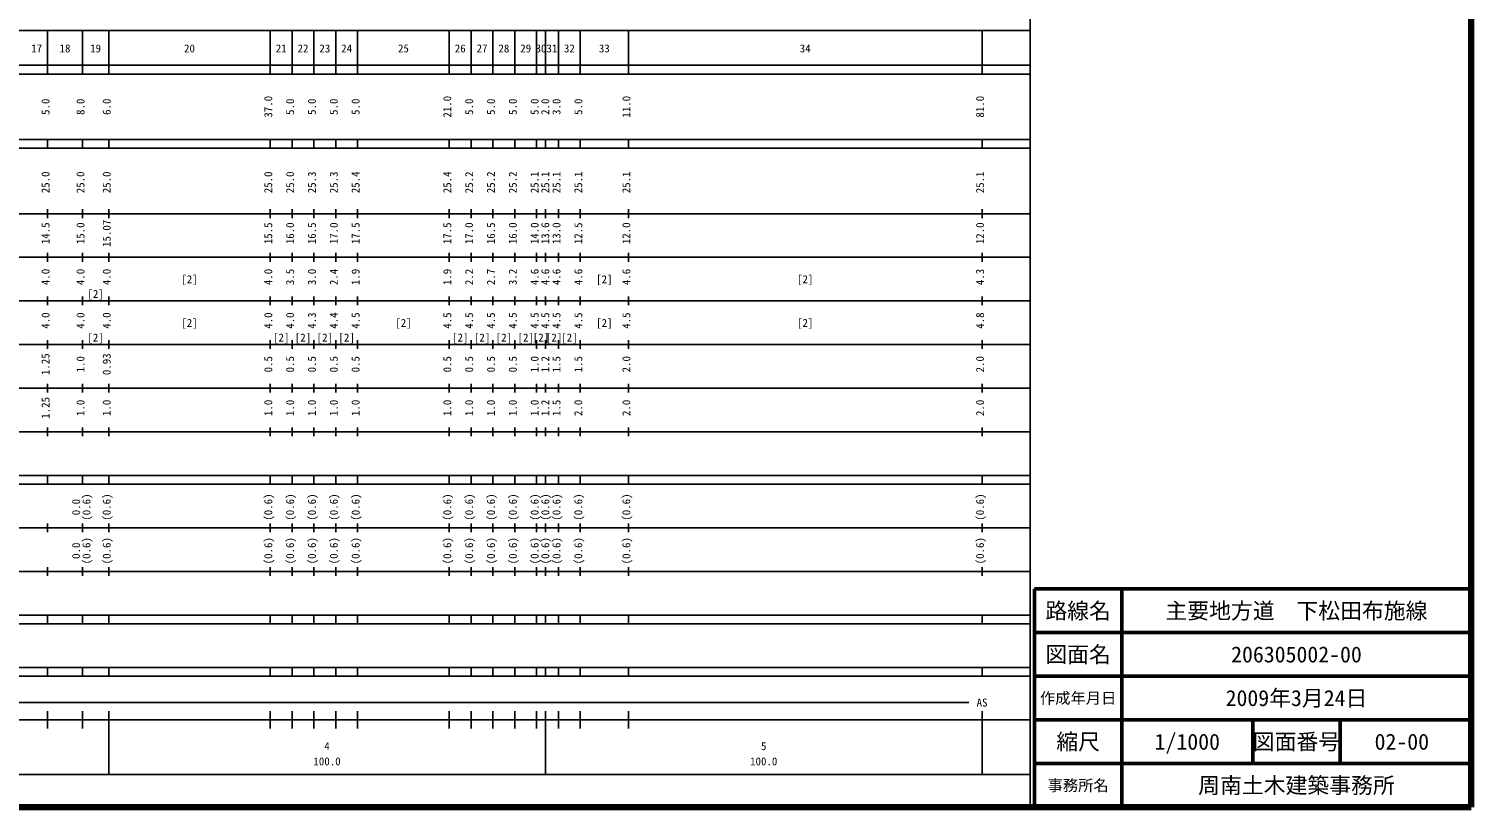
# Model space of a CAD drawing. Units: millimetres on the paper, enlarged 1000 times. Extents: x 40000 to 680000, y 20000 to 380000.
# Drawn here: x 349716 to 680000, y 20000 to 198357 of the extents above; entities that cross this region are included whole.
import ezdxf
from ezdxf.enums import TextEntityAlignment as Align

# ---------------------------------------------------------------- set-up
doc = ezdxf.new("R2010")
doc.units = ezdxf.units.MM
doc.header["$LTSCALE"] = 1000
for name, color, linetype, lineweight in [('M-TTL', 2, 'Continuous', 140), ('M-TTL-BAND', 7, 'Continuous', 25), ('M-TTL-FRAM', 2, 'Continuous', 50), ('M-TTL-LINE', 7, 'Continuous', 50)]:
    doc.layers.add(name, color=color, linetype=linetype, lineweight=lineweight)
doc.layers.add('M-TTL-TXT', color=7, linetype='Continuous')
doc.styles.add('ＭＳ ゴシック', font='')
doc.styles.get('ＭＳ ゴシック').set_extended_font_data('MS Gothic')

msp = doc.modelspace()

# ---------------------------------------------------------------- linework, layer by layer
at = {"layer": 'M-TTL'}
for p, q in [((680000, 20000), (680000, 380000)), ((40000, 20000), (680000, 20000))]:
    msp.add_line(p, q, dxfattribs=at)
at = {"layer": 'M-TTL-BAND'}
for p, q in [((579000, 20000), (579000, 370000)), ((68000, 198000), (579000, 198000)), ((354000, 188000), (354000, 198000)), ((362000, 188000), (362000, 198000)), ((368000, 188000), (368000, 198000)), ((405000, 188000), (405000, 198000)), ((410000, 188000), (410000, 198000)), ((415000, 188000), (415000, 198000)), ((420000, 188000), (420000, 198000)), ((425000, 188000), (425000, 198000)), ((446000, 188000), (446000, 198000)), ((451000, 188000), (451000, 198000)), ((456000, 188000), (456000, 198000)), ((461000, 188000), (461000, 198000)), ((466000, 188000), (466000, 198000)), ((468000, 188000), (468000, 198000)), ((471000, 188000), (471000, 198000)), ((476000, 188000), (476000, 198000)), ((487000, 188000), (487000, 198000)), ((568000, 188000), (568000, 198000)), ((40000, 190000), (579000, 190000)), ((40000, 188000), (579000, 188000)), ((40000, 173000), (579000, 173000)), ((354000, 171000), (354000, 173000)), ((362000, 171000), (362000, 173000)), ((368000, 171000), (368000, 173000)), ((405000, 171000), (405000, 173000)), ((410000, 171000), (410000, 173000)), ((415000, 171000), (415000, 173000)), ((420000, 171000), (420000, 173000)), ((425000, 171000), (425000, 173000)), ((446000, 171000), (446000, 173000)), ((451000, 171000), (451000, 173000)), ((456000, 171000), (456000, 173000)), ((461000, 171000), (461000, 173000)), ((466000, 171000), (466000, 173000)), ((468000, 171000), (468000, 173000)), ((471000, 171000), (471000, 173000)), ((476000, 171000), (476000, 173000)), ((487000, 171000), (487000, 173000)), ((568000, 171000), (568000, 173000)), ((40000, 171000), (579000, 171000)), ((40000, 156000), (579000, 156000)), ((354000, 155000), (354000, 157000)), ((362000, 155000), (362000, 157000)), ((368000, 155000), (368000, 157000)), ((405000, 155000), (405000, 157000)), ((410000, 155000), (410000, 157000)), ((415000, 155000), (415000, 157000)), ((420000, 155000), (420000, 157000)), ((425000, 155000), (425000, 157000)), ((446000, 155000), (446000, 157000)), ((451000, 155000), (451000, 157000)), ((456000, 155000), (456000, 157000)), ((461000, 155000), (461000, 157000)), ((466000, 155000), (466000, 157000)), ((468000, 155000), (468000, 157000)), ((471000, 155000), (471000, 157000)), ((476000, 155000), (476000, 157000)), ((487000, 155000), (487000, 157000)), ((568000, 155000), (568000, 157000)), ((46000, 146000), (579000, 146000)), ((354000, 145000), (354000, 147000)), ((362000, 145000), (362000, 147000)), ((368000, 145000), (368000, 147000)), ((405000, 145000), (405000, 147000)), ((410000, 145000), (410000, 147000)), ((415000, 145000), (415000, 147000)), ((420000, 145000), (420000, 147000)), ((425000, 145000), (425000, 147000)), ((446000, 145000), (446000, 147000)), ((451000, 145000), (451000, 147000)), ((456000, 145000), (456000, 147000)), ((461000, 145000), (461000, 147000)), ((466000, 145000), (466000, 147000)), ((468000, 145000), (468000, 147000)), ((471000, 145000), (471000, 147000)), ((476000, 145000), (476000, 147000)), ((487000, 145000), (487000, 147000)), ((568000, 145000), (568000, 147000)), ((52000, 136000), (579000, 136000)), ((354000, 135000), (354000, 137000)), ((362000, 135000), (362000, 137000)), ((368000, 135000), (368000, 137000)), ((405000, 135000), (405000, 137000)), ((410000, 135000), (410000, 137000)), ((415000, 135000), (415000, 137000)), ((420000, 135000), (420000, 137000)), ((425000, 135000), (425000, 137000)), ((446000, 135000), (446000, 137000)), ((451000, 135000), (451000, 137000)), ((456000, 135000), (456000, 137000)), ((461000, 135000), (461000, 137000)), ((466000, 135000), (466000, 137000)), ((468000, 135000), (468000, 137000)), ((471000, 135000), (471000, 137000)), ((476000, 135000), (476000, 137000)), ((487000, 135000), (487000, 137000)), ((568000, 135000), (568000, 137000)), ((46000, 126000), (579000, 126000)), ((354000, 125000), (354000, 127000)), ((362000, 125000), (362000, 127000)), ((368000, 125000), (368000, 127000)), ((405000, 125000), (405000, 127000)), ((410000, 125000), (410000, 127000)), ((415000, 125000), (415000, 127000)), ((420000, 125000), (420000, 127000)), ((425000, 125000), (425000, 127000)), ((446000, 125000), (446000, 127000)), ((451000, 125000), (451000, 127000)), ((456000, 125000), (456000, 127000)), ((461000, 125000), (461000, 127000)), ((466000, 125000), (466000, 127000)), ((468000, 125000), (468000, 127000)), ((471000, 125000), (471000, 127000)), ((476000, 125000), (476000, 127000)), ((487000, 125000), (487000, 127000)), ((568000, 125000), (568000, 127000)), ((52000, 116000), (579000, 116000)), ((354000, 115000), (354000, 117000)), ((362000, 115000), (362000, 117000)), ((368000, 115000), (368000, 117000)), ((405000, 115000), (405000, 117000)), ((410000, 115000), (410000, 117000)), ((415000, 115000), (415000, 117000)), ((420000, 115000), (420000, 117000)), ((425000, 115000), (425000, 117000)), ((446000, 115000), (446000, 117000)), ((451000, 115000), (451000, 117000)), ((456000, 115000), (456000, 117000)), ((461000, 115000), (461000, 117000)), ((466000, 115000), (466000, 117000)), ((468000, 115000), (468000, 117000)), ((471000, 115000), (471000, 117000)), ((476000, 115000), (476000, 117000)), ((487000, 115000), (487000, 117000)), ((568000, 115000), (568000, 117000)), ((46000, 106000), (579000, 106000)), ((354000, 105000), (354000, 107000)), ((362000, 105000), (362000, 107000)), ((368000, 105000), (368000, 107000)), ((405000, 105000), (405000, 107000)), ((410000, 105000), (410000, 107000)), ((415000, 105000), (415000, 107000)), ((420000, 105000), (420000, 107000)), ((425000, 105000), (425000, 107000)), ((446000, 105000), (446000, 107000)), ((451000, 105000), (451000, 107000)), ((456000, 105000), (456000, 107000)), ((461000, 105000), (461000, 107000)), ((466000, 105000), (466000, 107000)), ((468000, 105000), (468000, 107000)), ((471000, 105000), (471000, 107000)), ((476000, 105000), (476000, 107000)), ((487000, 105000), (487000, 107000)), ((568000, 105000), (568000, 107000)), ((40000, 96000), (579000, 96000)), ((354000, 94000), (354000, 96000)), ((362000, 94000), (362000, 96000)), ((368000, 94000), (368000, 96000)), ((405000, 94000), (405000, 96000)), ((410000, 94000), (410000, 96000)), ((415000, 94000), (415000, 96000)), ((420000, 94000), (420000, 96000)), ((425000, 94000), (425000, 96000)), ((446000, 94000), (446000, 96000)), ((451000, 94000), (451000, 96000)), ((456000, 94000), (456000, 96000)), ((461000, 94000), (461000, 96000)), ((466000, 94000), (466000, 96000)), ((468000, 94000), (468000, 96000)), ((471000, 94000), (471000, 96000)), ((476000, 94000), (476000, 96000)), ((487000, 94000), (487000, 96000)), ((568000, 94000), (568000, 96000)), ((40000, 94000), (579000, 94000)), ((49000, 84000), (579000, 84000)), ((354000, 83000), (354000, 85000)), ((362000, 83000), (362000, 85000)), ((368000, 83000), (368000, 85000)), ((405000, 83000), (405000, 85000)), ((410000, 83000), (410000, 85000)), ((415000, 83000), (415000, 85000)), ((420000, 83000), (420000, 85000)), ((425000, 83000), (425000, 85000)), ((446000, 83000), (446000, 85000)), ((451000, 83000), (451000, 85000)), ((456000, 83000), (456000, 85000)), ((461000, 83000), (461000, 85000)), ((466000, 83000), (466000, 85000)), ((468000, 83000), (468000, 85000)), ((471000, 83000), (471000, 85000)), ((476000, 83000), (476000, 85000)), ((487000, 83000), (487000, 85000)), ((568000, 83000), (568000, 85000)), ((40000, 74000), (579000, 74000)), ((354000, 73000), (354000, 75000)), ((362000, 73000), (362000, 75000)), ((368000, 73000), (368000, 75000)), ((405000, 73000), (405000, 75000)), ((410000, 73000), (410000, 75000)), ((415000, 73000), (415000, 75000)), ((420000, 73000), (420000, 75000)), ((425000, 73000), (425000, 75000)), ((446000, 73000), (446000, 75000)), ((451000, 73000), (451000, 75000)), ((456000, 73000), (456000, 75000)), ((461000, 73000), (461000, 75000)), ((466000, 73000), (466000, 75000)), ((468000, 73000), (468000, 75000)), ((471000, 73000), (471000, 75000)), ((476000, 73000), (476000, 75000)), ((487000, 73000), (487000, 75000)), ((568000, 73000), (568000, 75000)), ((40000, 64000), (579000, 64000)), ((354000, 62000), (354000, 64000)), ((362000, 62000), (362000, 64000)), ((368000, 62000), (368000, 64000)), ((405000, 62000), (405000, 64000)), ((410000, 62000), (410000, 64000)), ((415000, 62000), (415000, 64000)), ((420000, 62000), (420000, 64000)), ((425000, 62000), (425000, 64000)), ((446000, 62000), (446000, 64000)), ((451000, 62000), (451000, 64000)), ((456000, 62000), (456000, 64000)), ((461000, 62000), (461000, 64000)), ((466000, 62000), (466000, 64000)), ((468000, 62000), (468000, 64000)), ((471000, 62000), (471000, 64000)), ((476000, 62000), (476000, 64000)), ((487000, 62000), (487000, 64000)), ((568000, 62000), (568000, 64000)), ((40000, 62000), (579000, 62000)), ((40000, 52000), (579000, 52000)), ((40000, 50000), (579000, 50000)), ((354000, 50000), (354000, 52000)), ((362000, 50000), (362000, 52000)), ((368000, 50000), (368000, 52000)), ((405000, 50000), (405000, 52000)), ((410000, 50000), (410000, 52000)), ((415000, 50000), (415000, 52000)), ((420000, 50000), (420000, 52000)), ((425000, 50000), (425000, 52000)), ((446000, 50000), (446000, 52000)), ((451000, 50000), (451000, 52000)), ((456000, 50000), (456000, 52000)), ((461000, 50000), (461000, 52000)), ((466000, 50000), (466000, 52000)), ((468000, 50000), (468000, 52000)), ((471000, 50000), (471000, 52000)), ((476000, 50000), (476000, 52000)), ((487000, 50000), (487000, 52000)), ((568000, 50000), (568000, 52000)), ((71000, 44000), (565000, 44000)), ((40000, 40000), (579000, 40000)), ((354000, 38000), (354000, 42000)), ((362000, 38000), (362000, 42000)), ((368000, 27500), (368000, 42000)), ((405000, 38000), (405000, 42000)), ((410000, 38000), (410000, 42000)), ((415000, 38000), (415000, 42000)), ((420000, 38000), (420000, 42000)), ((425000, 38000), (425000, 42000)), ((446000, 38000), (446000, 42000)), ((451000, 38000), (451000, 42000)), ((456000, 38000), (456000, 42000)), ((461000, 38000), (461000, 42000)), ((466000, 38000), (466000, 42000)), ((468000, 27500), (468000, 42000)), ((471000, 38000), (471000, 42000)), ((476000, 38000), (476000, 42000)), ((487000, 38000), (487000, 42000)), ((568000, 27500), (568000, 42000)), ((68000, 27500), (579000, 27500))]:
    msp.add_line(p, q, dxfattribs=at)
at = {"layer": 'M-TTL-FRAM'}
for p, q in [((680000, 70000), (580000, 70000)), ((580000, 70000), (580000, 20000))]:
    msp.add_line(p, q, dxfattribs=at)
at = {"layer": 'M-TTL-LINE'}
for p, q in [((600000, 70000), (600000, 20000)), ((680000, 60000), (580000, 60000)), ((680000, 50000), (580000, 50000)), ((680000, 40000), (580000, 40000)), ((630000, 40000), (630000, 30000)), ((650000, 40000), (650000, 30000)), ((680000, 30000), (580000, 30000))]:
    msp.add_line(p, q, dxfattribs=at)

# ---------------------------------------------------------------- texts
at = {"layer": 'M-TTL-BAND', "style": 'ＭＳ ゴシック'}
for s, p in [('17', (351500, 192405)), ('18', (358000, 192405)), ('19', (365000, 192405)), ('20', (386500, 192405)), ('21', (407500, 192405)), ('22', (412500, 192405)), ('23', (417500, 192405)), ('24', (422500, 192405)), ('25', (435500, 192405)), ('26', (448500, 192405)), ('27', (453500, 192405)), ('28', (458500, 192405)), ('29', (463500, 192405)), ('30', (467000, 192405)), ('31', (469500, 192405)), ('32', (473500, 192405)), ('33', (481500, 192405)), ('34', (527500, 192405)), ('[2]', (386500, 139500)), ('[2]', (481500, 139500)), ('[2]', (527500, 139500)), ('[2]', (365000, 136146)), ('[2]', (386500, 129500)), ('[2]', (435500, 129500)), ('[2]', (481500, 129500)), ('[2]', (527500, 129500)), ('[2]', (365000, 126146)), ('[2]', (407500, 126146)), ('[2]', (412500, 126146)), ('[2]', (417500, 126146)), ('[2]', (422500, 126146)), ('[2]', (448500, 126146)), ('[2]', (453500, 126146)), ('[2]', (458500, 126146)), ('[2]', (463500, 126146)), ('[2]', (467000, 126146)), ('[2]', (469986, 126146)), ('[2]', (473500, 126146)), ('AS', (568000, 42500)), ('4', (418000, 32523)), ('5', (518000, 32523)), ('100.0', (418000, 29033)), ('100.0', (518000, 29033))]:
    msp.add_text(s, height=1833, dxfattribs=at).set_placement(p, align=Align.BOTTOM_CENTER)
for s, p in [('5.0', (355000, 180500)), ('8.0', (363000, 180500)), ('6.0', (369000, 180500)), ('37.0', (406000, 180500)), ('5.0', (411000, 180500)), ('5.0', (416000, 180500)), ('5.0', (421000, 180500)), ('5.0', (426000, 180500)), ('21.0', (447000, 180500)), ('5.0', (452000, 180500)), ('5.0', (457000, 180500)), ('5.0', (462000, 180500)), ('5.0', (467000, 180500)), ('2.0', (469436, 180500)), ('3.0', (472000, 180500)), ('5.0', (477000, 180500)), ('11.0', (488000, 180500)), ('81.0', (569000, 180500)), ('25.0', (355000, 163174)), ('25.0', (363000, 163174)), ('25.0', (369000, 163174)), ('25.0', (406000, 163174)), ('25.0', (411000, 163174)), ('25.3', (416000, 163174)), ('25.3', (421000, 163174)), ('25.4', (426000, 163174)), ('25.4', (447000, 163174)), ('25.2', (452000, 163174)), ('25.2', (457000, 163174)), ('25.2', (462000, 163174)), ('25.1', (467000, 163174)), ('25.1', (469436, 163174)), ('25.1', (472000, 163174)), ('25.1', (477000, 163174)), ('25.1', (488000, 163174)), ('25.1', (569000, 163174)), ('14.5', (355000, 151500)), ('15.0', (363000, 151500)), ('15.07', (369000, 151500)), ('15.5', (406000, 151500)), ('16.0', (411000, 151500)), ('16.5', (416000, 151500)), ('17.0', (421000, 151500)), ('17.5', (426000, 151500)), ('17.5', (447000, 151500)), ('17.0', (452000, 151500)), ('16.5', (457000, 151500)), ('16.0', (462000, 151500)), ('14.0', (467000, 151500)), ('13.6', (469436, 151500)), ('13.0', (472000, 151500)), ('12.5', (477000, 151500)), ('12.0', (488000, 151500)), ('12.0', (569000, 151500)), ('4.0', (355000, 141500)), ('4.0', (363000, 141500)), ('4.0', (369000, 141500)), ('4.0', (406000, 141500)), ('3.5', (411000, 141500)), ('3.0', (416000, 141500)), ('2.4', (421000, 141500)), ('1.9', (426000, 141500)), ('1.9', (447000, 141500)), ('2.2', (452000, 141500)), ('2.7', (457000, 141500)), ('3.2', (462000, 141500)), ('4.6', (467000, 141500)), ('4.6', (469436, 141500)), ('4.6', (472000, 141500)), ('4.6', (477000, 141500)), ('4.6', (488000, 141500)), ('4.3', (569000, 141500)), ('4.0', (355000, 131500)), ('4.0', (363000, 131500)), ('4.0', (369000, 131500)), ('4.0', (406000, 131500)), ('4.0', (411000, 131500)), ('4.3', (416000, 131500)), ('4.4', (421000, 131500)), ('4.5', (426000, 131500)), ('4.5', (447000, 131500)), ('4.5', (452000, 131500)), ('4.5', (457000, 131500)), ('4.5', (462000, 131500)), ('4.5', (467000, 131500)), ('4.5', (469436, 131500)), ('4.5', (472000, 131500)), ('4.5', (477000, 131500)), ('4.5', (488000, 131500)), ('4.8', (569000, 131500)), ('1.25', (355000, 121500)), ('1.0', (363000, 121500)), ('0.93', (369000, 121500)), ('0.5', (406000, 121500)), ('0.5', (411000, 121500)), ('0.5', (416000, 121500)), ('0.5', (421000, 121500)), ('0.5', (426000, 121500)), ('0.5', (447000, 121500)), ('0.5', (452000, 121500)), ('0.5', (457000, 121500)), ('0.5', (462000, 121500)), ('1.0', (467000, 121500)), ('1.2', (469436, 121500)), ('1.5', (472000, 121500)), ('1.5', (477000, 121500)), ('2.0', (488000, 121500)), ('2.0', (569000, 121500)), ('1.25', (355000, 111500)), ('1.0', (363000, 111500)), ('1.0', (369000, 111500)), ('1.0', (406000, 111500)), ('1.0', (411000, 111500)), ('1.0', (416000, 111500)), ('1.0', (421000, 111500)), ('1.0', (426000, 111500)), ('1.0', (447000, 111500)), ('1.0', (452000, 111500)), ('1.0', (457000, 111500)), ('1.0', (462000, 111500)), ('1.0', (467000, 111500)), ('1.2', (469436, 111500)), ('1.5', (472000, 111500)), ('2.0', (477000, 111500)), ('2.0', (488000, 111500)), ('2.0', (569000, 111500)), ('0.0', (362000, 88764)), ('(0.6)', (364370, 88764)), ('(0.6)', (369000, 88764)), ('(0.6)', (406000, 88764)), ('(0.6)', (411000, 88764)), ('(0.6)', (416000, 88764)), ('(0.6)', (421000, 88764)), ('(0.6)', (426000, 88764)), ('(0.6)', (447000, 88764)), ('(0.6)', (452000, 88764)), ('(0.6)', (457000, 88764)), ('(0.6)', (462000, 88764)), ('(0.6)', (467000, 88764)), ('(0.6)', (469436, 88764)), ('(0.6)', (472000, 88764)), ('(0.6)', (477000, 88764)), ('(0.6)', (488000, 88764)), ('(0.6)', (569000, 88764)), ('0.0', (362000, 78764)), ('(0.6)', (364370, 78764)), ('(0.6)', (369000, 78764)), ('(0.6)', (406000, 78764)), ('(0.6)', (411000, 78764)), ('(0.6)', (416000, 78764)), ('(0.6)', (421000, 78764)), ('(0.6)', (426000, 78764)), ('(0.6)', (447000, 78764)), ('(0.6)', (452000, 78764)), ('(0.6)', (457000, 78764)), ('(0.6)', (462000, 78764)), ('(0.6)', (467000, 78764)), ('(0.6)', (469436, 78764)), ('(0.6)', (472000, 78764)), ('(0.6)', (477000, 78764)), ('(0.6)', (488000, 78764)), ('(0.6)', (569000, 78764))]:
    msp.add_text(s, height=1833, rotation=90, dxfattribs=at).set_placement(p, align=Align.BOTTOM_CENTER)
at = {"layer": 'M-TTL-TXT', "style": 'ＭＳ ゴシック'}
for s, height, p in [('路線名', 3666, (590000, 65000)), ('路線名', 3666, (590000, 65000)), ('主要地方道\u3000下松田布施線', 3666, (640000, 65000)), ('図面名', 3666, (590000, 55000)), ('図面名', 3666, (590000, 55000)), ('206305002-00', 3666, (640000, 55000)), ('作成年月日', 2566, (590000, 45000)), ('作成年月日', 2566, (590000, 45000)), ('2009年3月24日', 3666, (640000, 45000)), ('縮尺', 3666, (590000, 35000)), ('縮尺', 3666, (590000, 35000)), ('1/1000', 3666, (615000, 35000)), ('図面番号', 3666, (640000, 35000)), ('図面番号', 3666, (640000, 35000)), ('02-00', 3666, (664125, 35000)), ('事務所名', 2566, (590000, 25000)), ('事務所名', 2566, (590000, 25000)), ('周南土木建築事務所', 3666, (640000, 25000))]:
    msp.add_text(s, height=height, dxfattribs=at).set_placement(p, align=Align.MIDDLE_CENTER)

doc.saveas('drawing.dxf')
